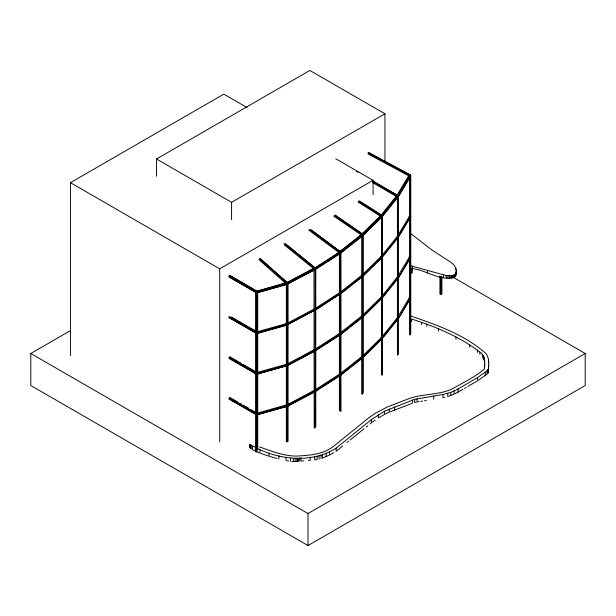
<?xml version="1.0" encoding="UTF-8"?>
<svg xmlns="http://www.w3.org/2000/svg" width="616" height="616" viewBox="0 0 616 616"><rect width="100%" height="100%" fill="white"/><g stroke="black" fill="none" stroke-linecap="round" stroke-linejoin="round"><path stroke-width="0.92" d="M156.51 176.268L156.51 158.997L309.871 70.455L384.938 113.791L384.938 161.762M219.712 441.687L219.712 268.846L373.073 180.303L373.073 194.702M231.578 219.604L231.578 202.333L384.938 113.791M439.932 294.117L439.932 276.053M440.54 294.564L440.54 276.499M441.51 294.486L441.51 276.422M441.88 293.963L441.88 276.846M411.657 321.475L411.657 319.073C435.812 326.634 459.621 336.76 479.926 352.044C485.747 355.748 484.884 363.178 484.353 369.076C474.613 377.346 462.708 382.867 451.651 389.189C438.715 394.871 423.977 393.84 410.603 398.005L386.933 407.137L375.437 413.221L368.291 418.21L333.133 446.662C322.699 454.554 309.717 455.224 297.251 456.079C284.253 456.233 271.625 451.251 259.559 446.923M488.265 369.261L487.749 370.262L487.749 373.458C488.627 367.252 490.182 359.143 486.047 353.599C464.71 334.711 436.967 324.917 410.341 315.862M410.664 268.168L412.404 268.622C425.641 269.808 441.441 282.151 454.87 276.884C458.366 272.418 455.748 265.527 451.305 262.616L432.055 250.065L411.018 233.772M456.302 274.074L456.333 269.985M256.579 292.839L256.002 292.508L256.218 291.283L257.003 291.16L256.579 292.839L257.365 292.715L257.58 292.261L256.795 292.769L287.017 284.261L314.021 269.97M340.278 251.659L314.083 268.491L314.661 268.822L314.868 267.983C353.268 245.145 388.796 214.992 409.856 174.929L410.641 175.19L410.626 176.238L398.205 196.835M315.654 349.611L287.564 364.818L286.224 364.595L314.868 349.349L314.661 350.951L315.654 350.381M340.856 252.76L339.855 253.338L340.07 251.728L340.856 251.99L340.648 253.215L315.477 269.454M315.654 390.29L287.564 405.497L286.224 405.274L314.868 390.028L314.661 391.637L315.654 391.06M361.584 315.985L362.162 316.324L362.37 315.484L363.032 316.909L340.725 334.526L340.725 333.757L363.032 316.147L362.37 315.484L340.81 332.509M410.063 175.629L410.063 174.859L409.278 174.983L409.648 175.768L409.856 174.929L410.641 175.19L410.433 176.415L409.648 176.538M380.765 297.197L381.343 297.528L381.558 296.689L363.055 314.815M397.228 237.822L397.643 236.144M409.07 216.116L409.648 216.447L409.856 215.608L410.433 216.324L410.433 217.094L409.648 217.217M380.765 337.876L381.343 338.207L381.558 337.368L363.055 355.494M397.228 278.501L397.643 276.823M409.07 256.795L409.648 257.126L409.856 256.287L410.433 257.011L410.433 257.773L409.648 257.896M397.643 317.502L397.228 318.41L398.221 317.833M410.664 265.765L446.215 275.545L451.012 275.775L453.484 275.275L455.547 273.75L456.302 271.671M362.162 235.728L362.947 235.605L363.155 234.38L361.792 234.172L361.584 234.627L362.162 234.958L362.585 234.049M361.584 275.306L362.162 275.637L362.37 274.805L363.032 276.23L340.725 293.84L340.725 293.077L363.032 275.46L382.259 256.633L382.128 257.496L381.343 257.611M380.765 256.51L381.343 256.849L381.558 256.01L363.055 274.128M410.764 333.772L410.764 175.837L410.179 174.836L409.217 176.091L367.821 153.815M409.217 216.778L410.179 215.515M409.217 257.457L410.179 256.194M409.217 298.136L410.179 296.874M257.457 291.614L257.126 291.145L256.456 291.53L256.125 292.384L256.125 452.267M256.456 333.541L256.456 332.209L229.144 316.439M229.144 358.45L256.456 374.22L256.456 372.888L229.144 357.118M256.456 414.899L256.456 413.567L229.144 397.797M334.981 215.023L362.732 234.049L361.654 235.235L333.895 216.208M229.806 275.375L257.58 291.491L257.365 292.715M256.218 331.962L256.002 333.187M257.365 332.632L257.58 332.178L256.795 331.916L256.002 332.417L257.365 332.632L257.365 333.395L256.579 333.518L229.144 317.764M257.365 333.395L257.58 332.94L256.795 333.449L287.017 324.94L314.021 310.649M256.218 372.642L256.002 373.866L257.365 374.081L257.58 373.627L256.795 374.128L287.017 365.627L314.021 351.328M257.365 373.311L257.58 372.857L256.795 372.595L256.002 373.103L257.365 373.311L257.365 374.081M286.656 282.69L287.564 283.46L287.017 282.729L286.224 283.229L287.587 283.445L315.654 268.245L314.322 268.022L286.44 282.775L287.803 282.99L287.564 284.222L286.802 284.33L287.017 282.729L315.076 267.914L314.291 268.037L315.477 268.684L315.423 269.485L287.017 284.261M315.654 269.015L314.661 269.592M256.218 413.328L256.002 414.553M257.365 413.99L257.58 413.536L256.795 413.274L256.002 413.783L257.365 413.99L257.365 414.76L256.579 414.884L229.144 399.13M257.365 414.76L257.58 414.306L256.795 414.814L287.017 406.306L314.021 392.015M315.654 308.932L315.446 309.386L314.083 309.17M315.654 309.694L286.802 325.017L287.017 323.408L314.868 308.67L314.661 310.272L315.446 310.148L315.477 309.363L340.856 292.677M363.155 234.38L362.947 235.605M340.856 293.439L315.477 310.133M380.765 216.601L380.981 215.377L381.766 215.254M396.858 195.58L397.643 195.464L396.65 196.034L397.435 195.534L398.175 196.111L382.297 215.908L381.558 215.323L381.343 216.162L382.344 215.592L380.85 215.469L361.669 234.265L339.408 251.836L340.725 252.391L340.725 253.161L363.032 235.551L382.259 216.716M381.343 216.932L382.344 216.355M398.221 196.558L398.013 197.02L398.221 195.796L396.696 195.719L380.819 215.515L381.558 215.323L382.259 215.946L382.128 216.809M362.947 276.284L363.155 275.067L362.947 276.284L362.162 276.407M410.433 176.415L410.641 175.96M340.856 333.356L340.648 334.58L315.477 350.812M382.128 257.496L382.344 257.041M398.221 237.245L398.013 237.699L398.221 236.475M362.947 316.971L363.155 315.746L362.947 316.971L361.584 316.755M410.433 217.094L410.641 216.64M340.856 374.035L340.648 375.26L315.477 391.491M340.648 375.26L340.856 374.805M381.343 298.298L382.344 297.721M398.221 277.924L398.013 278.378L398.221 277.154M362.947 357.65L363.155 356.425L362.947 357.65L362.162 357.773L362.37 356.163L340.81 373.188M410.433 257.773L410.641 257.319M381.343 338.977L382.344 338.4M398.221 318.603L398.013 319.057L398.013 318.295M381.343 338.207L382.344 337.63L382.297 338.723L398.175 318.926L410.626 297.513L409.856 296.974L409.648 298.575L410.641 298.005M285.424 243.728L315.253 267.929L314.098 269.069L284.276 244.868M399.422 193.77L400.415 192.123M401.409 190.475L402.903 188.003M382.344 215.592L382.297 216.678L398.175 196.881L410.626 175.468L409.278 174.983M398.429 234.565L409.856 215.608M407.368 221.267L408.362 219.619M382.297 256.587L398.175 236.79L410.626 216.147M381.343 256.849L382.344 256.271L382.297 257.357L398.175 237.56L410.626 216.917L410.641 215.87L409.648 216.447M398.429 275.244L409.856 256.287M407.368 261.946L408.362 260.298M410.626 256.826L398.175 278.24L382.297 298.036L382.344 296.95L381.343 297.528M398.205 278.201L410.626 257.596L410.641 256.556L409.648 257.126M398.429 315.923L409.856 296.974L410.433 298.46M407.368 302.625L408.362 300.978M398.205 318.88L410.626 298.275L410.641 297.235L410.433 297.69L409.07 297.474M382.143 255.27L397.435 236.213M382.143 295.957L397.435 276.892M382.297 297.274L398.175 277.477M382.728 296.758L386.848 291.63M393.316 283.56L394.494 282.097M395.672 280.627L397.435 278.432M382.143 336.636L397.435 317.571M382.297 337.953L398.175 318.156M251.32 445.715L251.32 448.918L249.827 447.447L249.827 444.244C274.359 459.551 310.502 464.572 336.113 448.148L371.402 419.588L384.384 411.272L414.699 399.322L443.012 394.479L450.766 392.407L458.081 388.927L477.577 377.616L487.749 370.262M340.725 252.391L363.032 234.781L382.259 215.946M363.055 234.989L371.279 226.934M372.649 225.587L374.02 224.247M378.817 219.55L381.558 216.863M363.055 275.668L369.908 268.953M372.649 266.266L374.705 264.256M378.817 260.229L381.558 257.542M363.07 276.191L382.259 257.396M363.07 316.108L382.259 297.312L382.128 298.175M363.055 316.347L368.537 310.98M372.649 306.953L374.705 304.935M378.817 300.908L381.558 298.221M363.07 316.87L382.259 298.082M382.259 338.762L363.07 357.557L340.725 375.206L340.725 374.436L363.032 356.826L382.259 337.991L382.128 338.854M363.055 357.026L367.852 352.329M372.649 347.632L375.39 344.945M378.817 341.587L381.558 338.908M478.339 380.303L487.11 374.12L487.11 370.917M336.852 450.75L342.727 445.992M347.139 442.427L348.61 441.233M350.08 440.04L364.048 428.736M366.25 426.95L367.721 425.764M369.931 423.977L371.402 422.784L371.402 419.588M340.81 252.683L348.987 246.223M350.473 245.053L351.967 243.874M353.453 242.704L362.37 235.659M340.81 291.822L362.37 274.805L363.032 275.46M340.81 293.362L348.987 286.902M352.706 283.968L362.37 276.338M348.987 327.589L340.648 334.58L339.855 334.696M350.473 326.411L362.37 317.017M340.81 374.721L348.248 368.853M350.473 367.09L360.137 359.459M372.172 422.253L375.252 420.104M315.477 268.684L340.679 252.429L339.493 251.782L339.285 252.237L340.07 251.728L340.648 252.445L339.855 252.568M317.232 267.999L324.316 263.425M325.895 262.408L340.07 253.268M315.654 308.162L340.07 292.415M316.447 309.186L324.316 304.104M325.895 303.095L332.979 298.521M334.557 297.505L340.07 293.947M315.654 348.841L340.07 333.094M316.447 349.865L324.316 344.791M325.895 343.774L332.979 339.2M334.557 338.184L340.07 334.627M315.654 389.52L340.07 373.773M316.447 390.552L319.596 388.519M321.167 387.502L332.979 379.88M334.557 378.863L340.07 375.313M409.648 175.768L410.433 175.645L409.856 174.929L409.07 175.437L409.07 176.199M256.218 291.283L256.795 291.229L257.149 292.808L287.372 284.299L287.017 282.729L256.002 291.738L257.365 291.945L256.433 291.191L285.739 282.944M380.765 215.831L381.558 215.323L382.128 216.047M361.584 234.627L362.37 234.119L363.032 235.551M287.017 324.94L287.803 324.44L287.587 324.894L287.803 323.67L287.017 323.408L256.795 331.916M287.017 365.627L287.803 365.119L286.802 365.696L287.017 364.087L287.803 364.349L287.564 365.588L315.423 350.851L315.477 350.042L340.679 333.787L339.285 333.603M314.868 349.349L314.083 349.857L315.446 350.065M287.017 406.306L287.803 405.798L286.802 406.375L287.017 404.766L287.803 405.028L287.564 406.267L315.423 391.53L315.477 390.729L340.679 374.474L339.285 374.282M314.868 390.028L314.083 390.536L315.446 390.744M409.532 298.606L410.179 298.206M454.924 393.74L462.955 389.297M464.58 388.357L466.204 387.418M467.829 386.471L476.761 381.289M70.455 355.517L70.455 182.675L223.816 94.133L247.031 107.531M453.676 277.562L585.2 353.499L585.2 385.508L308 545.545L30.8 385.508L30.8 353.499L70.755 330.43M410.764 175.837L410.102 176.222L410.102 335.119M382.22 215.708L382.467 216.231L381.797 216.616L381.797 374.559M228.813 276.615L256.125 292.384L257.704 292.138L257.704 449.118M363.04 234.504L363.278 235.027L362.616 235.412L362.616 394.309M339.401 252.883L340.979 252.637L340.979 411.534M286.348 441.818L286.348 283.876L287.926 283.637L287.926 441.572M30.8 353.499L308 513.536L585.2 353.499M333.68 452.706L329.614 454.962L329.614 451.759M315.423 309.394L287.564 324.139L286.224 323.916L287.017 323.408L287.587 324.124L287.017 323.408L287.372 324.978L257.149 333.487L257.149 332.717L287.372 324.216M385.2 414.091L389.274 412.15L389.274 408.955M322.43 454.924L322.43 458.127L328.913 455.286M448.517 396.304L454.131 394.14L454.131 390.937M390.174 411.804L411.704 403.503M409.856 174.929L409.086 175.16L396.666 195.757L398.205 196.073M257.149 292.038L287.372 283.529M256.795 372.595L287.017 364.087L287.587 364.803L287.017 364.087L287.372 365.665L257.149 374.166L257.149 373.404L287.372 364.895M256.795 413.274L287.017 404.766L287.587 405.49L287.017 404.766L287.372 406.344L257.149 414.853L257.149 414.083L287.372 405.574M444.598 397.297L443.012 397.682L443.012 394.479M416.3 402.148L414.699 402.525L414.699 399.322M418.949 401.663L417.101 401.963L417.101 398.76M420.797 401.37L422.645 401.07M424.501 400.777L426.349 400.485M362.162 234.958L362.947 234.835L362.37 234.119L361.715 234.226L363.032 234.781M397.228 237.052L398.013 236.929M314.661 268.822L315.446 268.699L314.291 268.037M362.162 275.637L362.947 275.521L362.37 274.805M397.228 277.731L398.013 277.608M339.855 294.017L340.648 293.894L340.679 293.108L339.285 292.916M362.162 316.324L362.947 316.2L362.37 315.484M362.947 356.88L361.584 356.672M291.899 461.446L298.321 461.453L298.321 458.258M303.742 460.822L300.97 461.038L300.97 457.842M308.362 460.46L310.21 460.314L310.21 457.111M409.609 175.175L410.518 175.314L406.275 173.027M286.956 460.722L288.696 461.007M269.947 456.487L277.146 458.504M256.795 291.229L257.58 291.491M260.907 453.422L269.053 456.233L269.053 453.037M256.125 451.474L259.998 453.114L259.998 449.911M368.784 152.552L410.179 174.836M369.107 153.022L381.781 159.844M383.468 160.753L404.581 172.118M368.145 152.953L409.532 175.229M335.759 158.759L373.073 180.303M156.51 158.997L231.578 202.333M70.455 182.675L219.712 268.846M230.138 275.845L256.626 291.137M229.144 275.752L256.456 291.53M229.144 277.085L256.456 292.854L255.886 291.861L255.886 447.886M231.462 317.009L255.471 330.869M228.813 317.294L256.125 333.064M314.083 391.306L314.661 391.637M229.806 356.733L241.395 363.425M243.05 364.379L255.471 371.548M228.813 357.973L256.125 373.743M229.806 397.412L238.084 402.194M239.74 403.149L241.395 404.104M243.05 405.058L248.849 408.408M250.504 409.363L255.471 412.227M228.813 398.66L256.125 414.429M356.379 171.31L358.035 172.28M372.103 180.48L397.767 195.441L397.097 195.826L373.096 181.828M373.265 181.435L397.274 195.434M372.757 182.683L396.766 196.681M359.143 200.862L381.905 215.246L381.204 215.615L358.45 201.232M359.49 201.347L380.626 214.699M358.104 202.079L380.857 216.462L380.65 215.954M335.335 215.508L362.3 233.995M334.257 215.369L362.008 234.396M310.472 229.337L340.44 251.667L339.701 251.998L309.725 229.668M312.381 230.977L332.363 245.869M333.895 247.016L340.047 251.597M308.585 229.93L339.324 252.83M285.809 244.236L314.892 267.837M283.914 243.435L314.483 268.245M260.114 258.489L287.41 282.682L286.617 282.975L259.328 258.789M260.506 259.013L272.719 269.831M274.159 271.102L287.087 282.559M258.936 259.606L285.508 283.152M315.423 268.715L314.868 267.983L314.083 268.491L314.083 269.261M408.947 175.552L409.193 176.084M313.96 268.615L314.206 428.035M456.102 271.279L456.364 273.504M488.557 364.618L488.557 367.821M488.496 359.359L488.496 362.562M488.195 369.569L488.195 372.772M488.003 369.923L488.003 373.119M485.223 372.472L485.223 375.668M484.576 359.505L484.576 361.908M484.638 364.587L484.638 366.99M484.199 357.734L484.199 360.93M483.668 356.341L483.668 359.536M483.083 355.317L483.083 358.52M482.559 354.631L482.559 357.034M479.926 352.044L479.926 354.439M477.577 377.616L477.577 380.819M477.377 349.973L477.377 352.367M469.662 344.729L469.662 347.131M458.081 388.927L458.081 392.13M456.009 272.826L456.009 275.221M455.963 337.021L455.963 339.424M455.686 267.798L455.686 269.4M455.547 273.75L455.547 276.145M455.232 274.143L455.232 276.538M454.87 274.49L454.87 276.884M454.454 274.79L454.454 277.192M453.992 275.052L453.992 277.454M453.484 275.275L453.484 277.67M452.929 275.452L452.929 277.855M452.329 275.598L452.329 277.993M451.69 275.706L451.69 278.101M451.012 275.775L451.012 278.178M450.766 392.407L450.766 395.611M449.549 275.822L449.549 278.216M447.947 275.737L447.947 278.139M447.77 393.339L447.77 396.542M446.215 275.545L446.215 277.947M443.428 275.075L443.428 277.47M438.415 328.698L438.415 331.1M433.741 396.096L433.741 399.299M427.45 270.624L427.45 273.027M426.826 324.078L426.826 326.472M421.66 322.384L421.66 324.786M412.605 399.953L412.605 403.157M412.404 266.22L412.404 268.622M412.096 268.137L412.096 272.896M411.842 268.545L411.842 272.341M411.403 268.538L411.403 273.288M409.856 178.571L409.856 216.855M409.856 218.772L409.856 257.057M409.856 259.929L409.856 298.221M409.856 300.131L409.856 334.596M398.344 354.377L398.344 196.442L397.682 196.827L397.682 354.762M398.205 236.752L398.175 237.56M397.435 198.213L397.435 236.505M397.435 238.415L397.435 277.662M397.435 279.579L397.435 317.864M397.435 319.781L397.435 355.193M394.64 406.868L394.64 410.071M384.384 411.272L384.384 414.476L378.332 417.948L378.332 414.753M382.467 216.231L382.467 375.129M381.558 218.01L381.558 256.295M381.558 258.212L381.558 297.459M381.558 299.368L381.558 374.99M363.278 235.027L363.278 392.97M363.07 356.787L363.032 357.596M361.707 236.228L361.707 394.171M340.309 253.022L340.309 410.964M339.401 253.838L339.401 410.818M336.113 448.148L336.113 451.351M326.118 453.407L326.118 456.61M321.044 455.409L321.044 458.612M319.15 455.925L319.15 459.128M317.178 456.333L317.178 459.528L314.676 459.898L314.676 456.702M315.777 426.834L315.777 268.892L315.115 269.277L315.115 428.174M308 513.536L308 545.545M299.692 458.019L299.692 461.215M297.644 458.358L297.644 461.561M296.812 458.435L296.812 461.638M295.187 458.473L295.187 461.677M293.37 458.396L293.37 461.592M290.429 458.088L290.429 461.292M287.68 284.068L287.68 363.517M287.68 365.427L287.68 441.048M287.256 284.022L287.256 441.957M286.086 457.38L286.086 460.583M278.94 455.802L278.94 459.005M257.034 292.523L257.034 451.42M256.579 332.748L256.579 333.518M256.579 373.435L256.579 374.197M256.579 414.114L256.579 414.884M255.347 447.947L255.347 451.151L252.475 449.657L252.475 446.461M250.442 444.998L250.442 448.202M250.073 444.598L250.073 447.801M397.435 195.534L397.228 196.373L398.013 196.25L397.435 195.534"/></g></svg>
